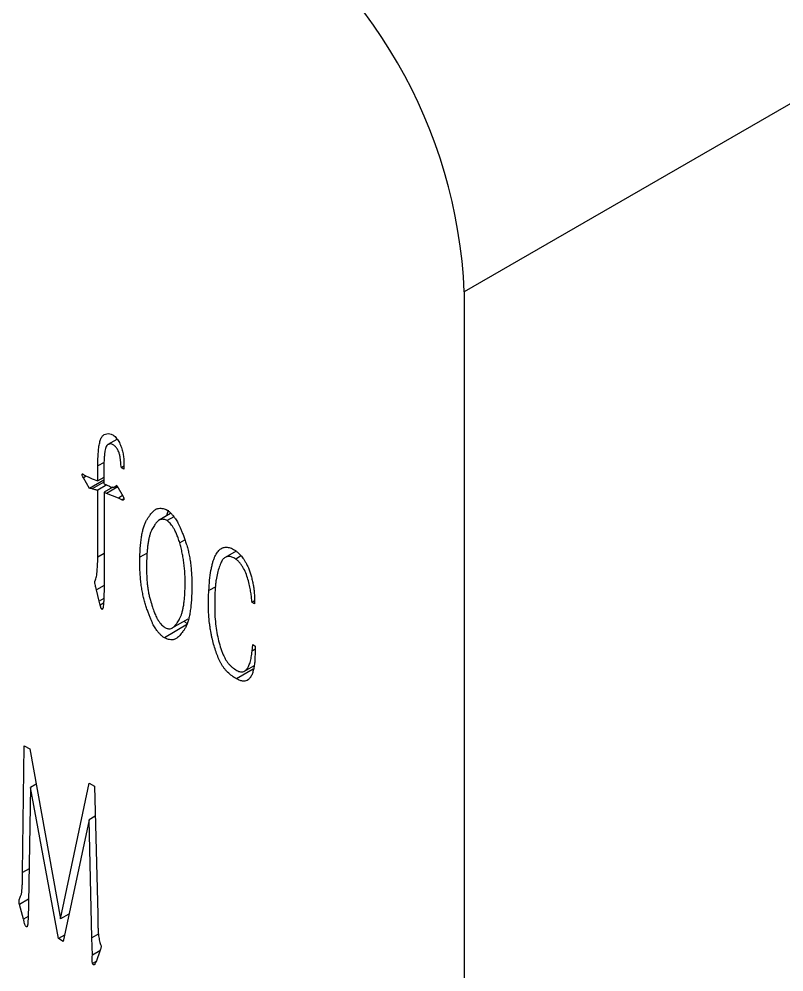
# Model space of a CAD drawing. Header units: millimetres. Extents: x 0 to 210, y 0 to 297.
# Drawn here: x 171.74 to 183.42, y 216.52 to 231.07 of the extents above; entities that cross this region are included whole.
import ezdxf

# ---------------------------------------------------------------- set-up
doc = ezdxf.new("R2010")
doc.units = ezdxf.units.MM

msp = doc.modelspace()

# ---------------------------------------------------------------- linework, layer by layer
at = {"color": 7, "linetype": 'Continuous', "lineweight": 25}
for p, q in [((186.9528525, 231.7633465), (178.5382818, 226.9057183)), ((178.5382818, 226.9057183), (178.5382818, 206.2145741)), ((173.2371321, 224.651011), (173.100427, 224.5720929)), ((173.0408935, 224.3009123), (172.9460688, 224.2461711)), ((173.3447486, 224.2991889), (173.3447486, 224.196882)), ((173.0346643, 224.1907632), (173.0346643, 223.9812778)), ((173.3447486, 224.2425473), (173.305197, 224.2197147)), ((173.3447486, 224.196882), (173.305197, 224.2197147)), ((172.7695613, 224.0906448), (172.7251073, 224.064982)), ((172.8179217, 223.9048318), (172.7251073, 224.064982)), ((172.8105387, 224.0735156), (172.8606374, 224.0525109)), ((173.0346643, 224.0299547), (172.8179217, 223.9048318)), ((172.8606374, 224.0525109), (172.9460688, 224.0196345)), ((173.0346643, 224.0707796), (172.9460688, 224.0196345)), ((172.8606374, 223.8966147), (172.8179217, 223.9048318)), ((173.0346643, 223.9970783), (172.8606374, 223.8966147)), ((173.0850349, 223.9561412), (172.9460688, 223.8759178)), ((172.9460688, 222.8565032), (172.9460688, 223.8759178)), ((173.1740606, 223.9216881), (173.0420472, 223.8454783)), ((173.2483093, 223.9274104), (173.07738, 223.828735)), ((173.2092185, 223.9298363), (173.2376957, 223.9462811)), ((173.2376979, 223.9462771), (173.2092185, 223.9298363)), ((173.2376957, 223.9462811), (173.33051, 223.7812591)), ((173.0420472, 223.8454783), (173.0420472, 222.443631)), ((173.07738, 223.828735), (173.0420472, 223.8454783)), ((173.2593172, 223.7565892), (173.07738, 223.828735)), ((173.3235347, 223.7936612), (173.2593172, 223.7565892)), ((173.31258, 223.730104), (173.2593172, 223.7565892)), ((173.3411218, 223.7465809), (173.31258, 223.730104)), ((173.9993959, 223.4883252), (174.0220806, 223.5795118)), ((174.0550954, 223.5204798), (173.8805325, 223.4197068)), ((174.1031169, 223.471062), (174.0034141, 223.4135048)), ((174.2696499, 223.1153803), (174.1953711, 223.0725001)), ((173.0420472, 222.9119104), (172.9460688, 222.8565032)), ((173.6982955, 222.9169676), (173.5868042, 222.852605)), ((175.0563695, 222.9473119), (174.8879064, 222.8500602)), ((175.1240051, 222.8688517), (175.0496851, 222.8259477)), ((173.0420472, 222.443631), (173.0346643, 222.1805556)), ((172.9671629, 222.1823762), (172.9244472, 222.355015)), ((175.3344564, 222.27912), (175.3376205, 222.1421022)), ((173.0358278, 222.2220156), (172.9671629, 222.1823762)), ((172.9814015, 222.1211761), (172.9671629, 222.1823762)), ((173.0321247, 222.150458), (172.9814015, 222.1211761)), ((175.3365937, 222.1865658), (175.2985963, 222.1646304)), ((175.3376205, 222.1421022), (175.2985963, 222.1646304)), ((173.020773, 222.0696152), (173.0061871, 222.061195)), ((174.3142518, 221.8293646), (173.9606984, 221.6252625)), ((174.0822785, 221.7733133), (174.3234647, 221.9125471)), ((174.3142518, 221.8293646), (174.264562, 221.8785433)), ((175.2985963, 221.4204699), (175.3091434, 221.5209508)), ((175.3091434, 221.5209508), (175.3486949, 221.4981182)), ((175.3187709, 221.1440299), (175.0639236, 220.9969098)), ((175.1855094, 221.1156551), (175.3270312, 221.1973539)), ((171.7980184, 218.0426238), (171.8228041, 219.9764081)), ((171.8228041, 219.9764081), (171.9082355, 219.9270896)), ((171.9082355, 219.9270896), (172.3744167, 217.3317063)), ((172.0045665, 219.3907835), (171.9156184, 219.3394349)), ((172.3744167, 217.3317063), (172.8126481, 219.4049833)), ((172.8126481, 219.4049833), (172.894388, 219.3577958)), ((172.894388, 219.3577958), (172.9439593, 217.4011822)), ((171.9156184, 219.3394349), (171.8871413, 217.58012)), ((172.3459396, 217.0314817), (171.9156184, 219.3394349)), ((172.8126481, 218.8459495), (172.4139683, 216.9879468)), ((172.9059906, 218.899835), (172.8126481, 218.8459495)), ((172.8553638, 217.041273), (172.8126481, 218.8459495)), ((171.8955389, 218.0989212), (171.7980184, 218.0426238)), ((171.8880165, 217.6341884), (171.7479198, 217.5533123)), ((171.812257, 217.3310445), (171.7479198, 217.5533123)), ((171.8871413, 217.58012), (171.8797584, 217.329224)), ((171.8809793, 217.3707171), (171.812257, 217.3310445)), ((172.503751, 217.4063694), (172.3744167, 217.3317063)), ((172.9439593, 217.4011822), (172.9476508, 217.2181873)), ((171.8680063, 217.2195192), (171.8549727, 217.211995)), ((172.4342487, 217.0824615), (172.3459396, 217.0314817)), ((172.4139683, 216.9879468), (172.3459396, 217.0314817)), ((172.8622194, 216.7785034), (172.8553638, 217.041273)), ((172.9764899, 216.8444704), (172.8622194, 216.7785034)), ((172.9692723, 216.8238817), (172.9297208, 216.7066514)), ((172.9201843, 216.684692), (172.8659109, 216.6533606))]:
    msp.add_line(p, q, dxfattribs=at)
at = {"color": 8, "linetype": 'Continuous', "lineweight": 25}
for p, q in [((173.041456, 222.4225627), (172.9244472, 222.355015)), ((174.744848, 222.4038685), (174.6399308, 222.343301)), ((175.3470741, 221.4484556), (175.2985963, 221.4204699)), ((172.9612942, 217.1024253), (172.8553638, 217.041273))]:
    msp.add_line(p, q, dxfattribs=at)
at = {"color": 7, "linetype": 'Continuous', "lineweight": 25}
msp.add_arc((170.9003816, 226.5784574), 7.6449081, 2.45344967, 57.54655048, dxfattribs=at)
for points, knots in [([(172.9460688, 224.2461711), (172.9462307, 224.2840528), (172.9465401, 224.35644), (172.9527116, 224.4564719), (172.9610842, 224.5449389), (172.9763213, 224.6175268), (172.9955628, 224.6757839), (173.0237757, 224.7147101), (173.0596591, 224.7374576), (173.1028688, 224.7417246), (173.148672, 224.73632), (173.1800743, 224.7161495), (173.19498, 224.7065752)], [0, 0, 0, 0, 0.1512854258, 0.28908751181, 0.41370411954, 0.52460726808, 0.62054058785, 0.70252820214, 0.77803888245, 0.85684006075, 0.93204683897, 1, 1, 1, 1]), ([(173.19498, 224.7065752), (173.2035678, 224.6985691), (173.2207749, 224.6825275), (173.2438838, 224.6527488), (173.2651638, 224.6200099), (173.2891331, 224.5718193), (173.3135922, 224.5082927), (173.3314727, 224.4334143), (173.3421502, 224.3630695), (173.3439096, 224.3198169), (173.3447486, 224.2991889)], [0, 0, 0, 0, 0.07963674982, 0.15956473308, 0.23946211018, 0.32496390398, 0.49799362902, 0.67454951014, 0.8447861813, 1, 1, 1, 1]), ([(173.305197, 224.2197147), (173.3029053, 224.2344031), (173.2983763, 224.2634314), (173.2947449, 224.3061747), (173.2899768, 224.3510782), (173.2834325, 224.3989666), (173.2709371, 224.450411), (173.2506765, 224.4932487), (173.2307573, 224.5236773), (173.214545, 224.5439937), (173.1962262, 224.5590766), (173.1711475, 224.5753145), (173.1388143, 224.5858327), (173.1069535, 224.577532), (173.0809389, 224.5597789), (173.0659164, 224.5286456), (173.0567595, 224.493265), (173.0515399, 224.460452), (173.0480801, 224.4300955), (173.0455152, 224.4011122), (173.0428698, 224.3660985), (173.0405539, 224.3268104), (173.0377185, 224.2876856), (173.0362935, 224.2511317), (173.0351359, 224.2195266), (173.0348127, 224.1998131), (173.0346643, 224.1907632)], [0, 0, 0, 0, 0.0463445991, 0.0915896307, 0.1389781007, 0.1910089582, 0.2438950751, 0.2957099121, 0.3207436232, 0.3451693716, 0.3686282653, 0.3935377388, 0.4438191965, 0.4945965618, 0.5460044939, 0.5932921372, 0.6405545402, 0.6889397222, 0.7167893603, 0.7515048714, 0.7931004221, 0.8415841483, 0.8900678745, 0.9322615433, 0.9689034225, 1, 1, 1, 1]), ([(172.9460688, 224.0196345), (172.9459288, 224.041639), (172.9456488, 224.0856508), (172.9447747, 224.1401455), (172.943849, 224.1814801), (172.9439384, 224.2074071), (172.9440813, 224.2289068), (172.945456, 224.2408482), (172.9460688, 224.2461711)], [0, 0, 0, 0, 0.2901730249, 0.5803833606, 0.7147438297, 0.83027073, 0.9243426267, 1, 1, 1, 1]), ([(172.7251073, 224.064982), (172.7193666, 224.0740073), (172.7099472, 224.0888163), (172.7044829, 224.110157), (172.7067338, 224.1212633), (172.7097289, 224.1252673), (172.7108687, 224.1267911)], [0, 0, 0, 0, 0.4138272912, 0.679017567, 0.8778505372, 1, 1, 1, 1]), ([(172.7108687, 224.1267911), (172.7131596, 224.1251031), (172.719891, 224.1201434), (172.7300573, 224.1109956), (172.7439464, 224.1026024), (172.7608336, 224.0943486), (172.7836952, 224.084321), (172.8008789, 224.077404), (172.8105387, 224.0735156)], [0, 0, 0, 0, 0.0690071093, 0.2027674795, 0.3130691064, 0.4812851217, 0.7084052249, 1, 1, 1, 1]), ([(172.9460688, 223.8759178), (172.9395731, 223.8770045), (172.9254297, 223.8793705), (172.9035911, 223.8836285), (172.8813797, 223.8905182), (172.8671375, 223.8947042), (172.8606374, 223.8966147)], [0, 0, 0, 0, 0.2322972641, 0.50579864748, 0.77444631423, 1, 1, 1, 1]), ([(173.0346643, 223.9812778), (173.0475024, 223.974413), (173.0772541, 223.9585042), (173.1159542, 223.9391293), (173.149881, 223.9243364), (173.173178, 223.9207207), (173.1936564, 223.9209515), (173.2041589, 223.9269476), (173.2092185, 223.9298363)], [0, 0, 0, 0, 0.2085932547, 0.4834039859, 0.6307911228, 0.7608126766, 0.8847684197, 1, 1, 1, 1]), ([(173.33051, 223.7812591), (173.3342231, 223.7733397), (173.3404997, 223.7599529), (173.3445499, 223.7412255), (173.3401849, 223.7315778), (173.334831, 223.7244487), (173.3246725, 223.7235997), (173.316875, 223.7277938), (173.31258, 223.730104)], [0, 0, 0, 0, 0.249501802, 0.4217494812, 0.5550609133, 0.6914836691, 0.8300606017, 1, 1, 1, 1]), ([(173.5868042, 222.852605), (173.587997, 222.8860325), (173.590314, 222.9509682), (173.5972088, 223.0432766), (173.6065929, 223.1278687), (173.6184141, 223.2046918), (173.6338354, 223.2727901), (173.6515757, 223.3331929), (173.6719746, 223.3859494), (173.6958345, 223.4298072), (173.7210558, 223.466748), (173.7444781, 223.5001505), (173.767322, 223.5286145), (173.7889658, 223.5527879), (173.8111437, 223.570457), (173.8312766, 223.5853679), (173.8512519, 223.5947515), (173.8764178, 223.6000967), (173.906256, 223.6009755), (173.9404568, 223.5975266), (173.9725263, 223.5895693), (173.9935195, 223.578759), (174.0034141, 223.5736638)], [0, 0, 0, 0, 0.088231726, 0.171397727, 0.2496098091, 0.3224850167, 0.3903120504, 0.4537250775, 0.5124843345, 0.5676291632, 0.6185823779, 0.6653684351, 0.7075746549, 0.7459955996, 0.7799162161, 0.8103698136, 0.8371189846, 0.860111545, 0.9011843054, 0.9374231106, 0.9705058489, 1, 1, 1, 1]), ([(174.0034141, 223.5736638), (174.0133168, 223.5664627), (174.0340413, 223.5513921), (174.0656468, 223.5210969), (174.0983329, 223.4824944), (174.1271216, 223.4455093), (174.1508298, 223.4094029), (174.169497, 223.3759388), (174.1893529, 223.3368283), (174.2088524, 223.291811), (174.2303694, 223.2410085), (174.251533, 223.1843722), (174.2737812, 223.1220387), (174.2966268, 223.0541593), (174.3184723, 222.9808995), (174.3367062, 222.903077), (174.3520004, 222.8208021), (174.3639152, 222.7341674), (174.3728482, 222.6430273), (174.3783028, 222.5476064), (174.3818664, 222.447044), (174.3809462, 222.3797479), (174.3804724, 222.3451036)], [0, 0, 0, 0, 0.0291781521, 0.0610649517, 0.0967247554, 0.1369693878, 0.1596279901, 0.186185103, 0.2161552016, 0.2505456176, 0.2889358607, 0.3320074861, 0.3789454638, 0.4302578213, 0.4858574978, 0.5452410074, 0.6087505499, 0.6771726137, 0.7502335446, 0.8281193844, 0.9115153292, 1, 1, 1, 1]), ([(174.0034141, 223.4135048), (173.9954461, 223.417694), (173.9788287, 223.4264304), (173.9539201, 223.431245), (173.9278938, 223.4327735), (173.8993412, 223.4297744), (173.8692544, 223.4148302), (173.8386563, 223.3834136), (173.8053764, 223.3369064), (173.7760718, 223.2883147), (173.7534555, 223.2391899), (173.7377041, 223.1944276), (173.7248021, 223.1420956), (173.7130613, 223.0841493), (173.7042666, 223.0186249), (173.6977495, 222.9465758), (173.6920377, 222.8684832), (173.6908041, 222.8130832), (173.6901657, 222.7844102)], [0, 0, 0, 0, 0.0288810858, 0.0602319528, 0.0945691564, 0.1327230595, 0.1802410598, 0.2427632958, 0.3224686284, 0.4199606017, 0.4746929399, 0.5347343559, 0.5987710736, 0.6686050601, 0.7429213418, 0.8232624988, 0.908526907, 1, 1, 1, 1]), ([(174.1953711, 223.0725001), (174.1873925, 223.0973679), (174.1725328, 223.1436826), (174.1477274, 223.2081649), (174.1234771, 223.2625454), (174.0977783, 223.3068988), (174.0728536, 223.3428606), (174.0487541, 223.3720604), (174.0260431, 223.3964138), (174.0106976, 223.4080038), (174.0034141, 223.4135048)], [0, 0, 0, 0, 0.1996631569, 0.3718599649, 0.5179992431, 0.6390978885, 0.7458623159, 0.8396507677, 0.9238930802, 1, 1, 1, 1]), ([(173.967554, 221.7820728), (173.9749874, 221.7775177), (173.9904904, 221.7680178), (174.0139887, 221.7632243), (174.0392142, 221.7607017), (174.066823, 221.7642928), (174.095871, 221.7803118), (174.126473, 221.811067), (174.1596388, 221.8572323), (174.1896146, 221.9045859), (174.2127895, 221.9527232), (174.2285254, 221.997639), (174.2420612, 222.0494737), (174.2535911, 222.1080893), (174.2629801, 222.1736019), (174.2704688, 222.2458519), (174.2747034, 222.3259351), (174.2783084, 222.4103299), (174.2780035, 222.4982696), (174.2756474, 222.5853716), (174.2699094, 222.6710072), (174.2608184, 222.7548507), (174.2494642, 222.8365023), (174.2345801, 222.9166431), (174.2168669, 222.9950332), (174.2024507, 223.0469865), (174.1953711, 223.0725001)], [0, 0, 0, 0, 0.0162503533, 0.0338913094, 0.0536486048, 0.07640436, 0.1045879826, 0.1424176863, 0.1903126511, 0.2487903893, 0.2820577435, 0.3180200743, 0.3572382159, 0.3994919673, 0.4448981573, 0.4939353291, 0.5462697209, 0.6024042323, 0.6588775508, 0.7134511319, 0.7658426698, 0.8161717429, 0.8645036167, 0.9110375468, 0.9563117418, 1, 1, 1, 1]), ([(174.6399308, 222.343301), (174.6430858, 222.3973802), (174.6492248, 222.5026084), (174.6666775, 222.6248534), (174.6845642, 222.7126282), (174.6984656, 222.7703971), (174.7142514, 222.820089), (174.7317378, 222.862192), (174.7505992, 222.8977386), (174.7690023, 222.9297793), (174.7905217, 222.9542088), (174.8121687, 222.9752147), (174.8353445, 222.9914189), (174.8610701, 223.0018779), (174.8890054, 223.007124), (174.9191828, 223.0067611), (174.9509037, 223.0011399), (174.9839024, 222.9910427), (175.0182192, 222.9741732), (175.0412546, 222.9590219), (175.0528492, 222.9513956)], [0, 0, 0, 0, 0.1552157801, 0.3020217055, 0.370435427, 0.4330688416, 0.4896565718, 0.5409572226, 0.5880330436, 0.6318201908, 0.6728608657, 0.7110074025, 0.7476427902, 0.7831594428, 0.8188937866, 0.8546237009, 0.8903890353, 0.926149944, 0.9628285084, 1, 1, 1, 1]), ([(172.9244472, 222.355015), (172.9205008, 222.371527), (172.9136241, 222.4002992), (172.9036396, 222.4377019), (172.8996664, 222.4616873), (172.8969681, 222.4813853), (172.9048751, 222.4990051), (172.9147354, 222.5256513), (172.9264937, 222.5597381), (172.9317955, 222.5951847), (172.9334389, 222.6285415), (172.9356774, 222.6595143), (172.9383603, 222.6967171), (172.9408696, 222.7378963), (172.942759, 222.7780282), (172.9443847, 222.8120012), (172.9454657, 222.8371566), (172.9459009, 222.851119), (172.9460688, 222.8565032)], [0, 0, 0, 0, 0.0855360924, 0.1490461993, 0.191857551, 0.2128820864, 0.252590489, 0.3241993582, 0.4115979442, 0.497479956, 0.5463613805, 0.6080633052, 0.6825863847, 0.7686878035, 0.8524004664, 0.9186625405, 0.9686345939, 1, 1, 1, 1]), ([(173.9606984, 221.6252625), (173.9502449, 221.631988), (173.9285293, 221.645959), (173.8960306, 221.6777192), (173.8620048, 221.715569), (173.8331922, 221.7537176), (173.8096407, 221.790485), (173.7907094, 221.8245084), (173.7719449, 221.8646087), (173.7517166, 221.9100624), (173.7322048, 221.9613715), (173.7105202, 222.0182046), (173.6900819, 222.0809639), (173.6674232, 222.1493875), (173.6468616, 222.2229951), (173.6290396, 222.3008231), (173.6141999, 222.3830287), (173.603069, 222.4688593), (173.5938464, 222.559468), (173.588328, 222.6537137), (173.5855904, 222.7524002), (173.5863916, 222.8185366), (173.5868042, 222.852605)], [0, 0, 0, 0, 0.03045463107, 0.06326443678, 0.09956207548, 0.14001389412, 0.16296249385, 0.18984330935, 0.22024594044, 0.25499954838, 0.29366475961, 0.33641144445, 0.38372607195, 0.43566135684, 0.49126048955, 0.55087661852, 0.61415571304, 0.68237041562, 0.75428317532, 0.83151975945, 0.91321164316, 1, 1, 1, 1]), ([(175.0496851, 222.8259477), (175.0398264, 222.8319748), (175.0205562, 222.8437557), (174.992439, 222.8552872), (174.965561, 222.8633411), (174.9328578, 222.8645569), (174.894787, 222.8576983), (174.8645659, 222.8339943), (174.8438823, 222.8062704), (174.8279539, 222.7787115), (174.8131761, 222.7433813), (174.7925598, 222.6881302), (174.7696317, 222.610351), (174.7526549, 222.5238993), (174.741847, 222.4466724), (174.7365753, 222.3779176), (174.7319884, 222.30018), (174.7311225, 222.2151461), (174.7305398, 222.1322567), (174.7306201, 222.0583227), (174.7307356, 221.9975381), (174.7321327, 221.9606191), (174.7327451, 221.9444349)], [0, 0, 0, 0, 0.0275991593, 0.0539466306, 0.0794080208, 0.1047786223, 0.1548087746, 0.2058078154, 0.2341237296, 0.2671845848, 0.3054394215, 0.3483053557, 0.4401711818, 0.5352807751, 0.5865789888, 0.6449864996, 0.7101610283, 0.7821311681, 0.852609316, 0.9122432139, 0.9615298911, 1, 1, 1, 1]), ([(175.0528492, 222.9513956), (175.063784, 222.9415769), (175.088655, 222.9192446), (175.1209609, 222.8869513), (175.1498537, 222.8534417), (175.1736321, 222.821182), (175.1967267, 222.782169), (175.2220574, 222.7382434), (175.2457353, 222.6875895), (175.2675323, 222.6307578), (175.2859963, 222.5678236), (175.3027554, 222.5011571), (175.3164498, 222.4356381), (175.3267479, 222.3758725), (175.3328524, 222.32428), (175.3339478, 222.2934381), (175.3344564, 222.27912)], [0, 0, 0, 0, 0.0603167286, 0.1371887424, 0.1823152052, 0.2320690947, 0.2889447785, 0.3523791128, 0.422449608, 0.4998590959, 0.5861011728, 0.6818265768, 0.77679673, 0.8609072723, 0.9354269137, 1, 1, 1, 1]), ([(173.6901657, 222.7844102), (173.6894326, 222.7556046), (173.6880124, 222.6997968), (173.6893166, 222.6165854), (173.6921617, 222.5377242), (173.6979371, 222.4624429), (173.7061668, 222.3911585), (173.7174567, 222.3235374), (173.730146, 222.2600161), (173.7509148, 222.183552), (173.7770864, 222.0995054), (173.8077174, 222.0124054), (173.836691, 221.9436664), (173.864952, 221.8912043), (173.8931296, 221.8533982), (173.9181668, 221.8223979), (173.9431074, 221.7981195), (173.9595874, 221.7873021), (173.967554, 221.7820728)], [0, 0, 0, 0, 0.0906433061, 0.175612293, 0.255626457, 0.3302094641, 0.3995416182, 0.4638474064, 0.5238454472, 0.5793872369, 0.676899, 0.7571232564, 0.820657626, 0.868291777, 0.9067015868, 0.941056365, 0.9715058341, 1, 1, 1, 1]), ([(175.2985963, 222.1646304), (175.2960598, 222.1902632), (175.2911035, 222.2403498), (175.2818139, 222.3173492), (175.2663604, 222.4008702), (175.2447055, 222.4923683), (175.2151211, 222.5884063), (175.1796651, 222.6668863), (175.1465412, 222.7246715), (175.1175689, 222.7636695), (175.084865, 222.7980052), (175.0615695, 222.8165082), (175.0496851, 222.8259477)], [0, 0, 0, 0, 0.1149050543, 0.2245247742, 0.3416409988, 0.4764616832, 0.6153695296, 0.7458908589, 0.8088939939, 0.8710686348, 0.9342245401, 1, 1, 1, 1]), ([(174.3804724, 222.3451036), (174.3792898, 222.3102485), (174.3770032, 222.2428593), (174.3700567, 222.1475489), (174.3608969, 222.0605088), (174.348077, 221.9826145), (174.3333242, 221.9126324), (174.3146112, 221.8523397), (174.2937729, 221.8000981), (174.2698236, 221.756674), (174.2448615, 221.7200994), (174.2207017, 221.6883808), (174.1973634, 221.6615265), (174.1753506, 221.6385848), (174.1537118, 221.620712), (174.1333579, 221.6067502), (174.1139329, 221.5974372), (174.0893174, 221.5924876), (174.0596934, 221.5922474), (174.0253258, 221.5974989), (173.9925817, 221.606537), (173.9711172, 221.6191434), (173.9606984, 221.6252625)], [0, 0, 0, 0, 0.09127319, 0.1764686241, 0.2556991852, 0.3297056051, 0.3985942146, 0.4617233265, 0.5202653264, 0.5745636932, 0.624714113, 0.6705547237, 0.7118828977, 0.749192951, 0.7828822477, 0.8127442928, 0.8385753868, 0.8606864038, 0.9005331323, 0.9366340061, 0.9692423428, 1, 1, 1, 1]), ([(175.0639236, 220.9969098), (175.0404577, 221.0105827), (174.9939501, 221.0376816), (174.9374156, 221.0866159), (174.8959159, 221.130699), (174.8677832, 221.1653317), (174.8424995, 221.2010684), (174.8140217, 221.252378), (174.7823194, 221.32124), (174.7490672, 221.4095402), (174.7186916, 221.5038412), (174.6970964, 221.5858997), (174.6806418, 221.6558121), (174.6702085, 221.7132738), (174.6590745, 221.7761487), (174.6479677, 221.8646436), (174.635387, 221.9766047), (174.6323075, 222.1039033), (174.6338927, 222.2256795), (174.6379274, 222.3042756), (174.6399308, 222.343301)], [0, 0, 0, 0, 0.0599967495, 0.1189090025, 0.1477854705, 0.1752304567, 0.2016384102, 0.2274513646, 0.2812595907, 0.3397827514, 0.4027006112, 0.4684222124, 0.5037741601, 0.5432307009, 0.5856583994, 0.6322582349, 0.7276162598, 0.8200688118, 0.9106585543, 1, 1, 1, 1]), ([(173.0061871, 222.061195), (173.0047665, 222.0625751), (173.0011781, 222.0660615), (172.9938593, 222.0754774), (172.9868442, 222.0953897), (172.9835138, 222.1111684), (172.9814015, 222.1211761)], [0, 0, 0, 0, 0.0919888186, 0.2323665022, 0.5131218695, 1, 1, 1, 1]), ([(173.0346643, 222.1805556), (173.0334146, 222.1623659), (173.031137, 222.1292117), (173.0266468, 222.0918735), (173.0216986, 222.069339), (173.0176501, 222.060397), (173.0120705, 222.0560211), (173.0080267, 222.0595772), (173.0061871, 222.061195)], [0, 0, 0, 0, 0.3855377005, 0.7027124164, 0.8219204424, 0.9087553068, 0.9584908651, 1, 1, 1, 1]), ([(174.7327451, 221.9444349), (174.7368264, 221.8975148), (174.7446294, 221.8078078), (174.7663218, 221.6745637), (174.795244, 221.5493709), (174.8259817, 221.4500553), (174.8542605, 221.376503), (174.8765506, 221.3277528), (174.900165, 221.284372), (174.926029, 221.2465421), (174.9535584, 221.2130599), (174.9834943, 221.1836332), (175.015835, 221.1575247), (175.0382285, 221.1437262), (175.0496851, 221.1366669)], [0, 0, 0, 0, 0.16950380988, 0.32407674914, 0.46572311025, 0.59847281546, 0.65973920313, 0.71474818225, 0.76529029238, 0.81184569009, 0.85653862895, 0.9022175361, 0.94997423794, 1, 1, 1, 1]), ([(175.0496851, 221.1366669), (175.0604232, 221.1300626), (175.0805968, 221.1176553), (175.1094446, 221.1060899), (175.1347941, 221.1007631), (175.1631444, 221.1037206), (175.1921144, 221.1180558), (175.2177695, 221.1385386), (175.2334627, 221.1639105), (175.2455601, 221.1874314), (175.2576815, 221.2157489), (175.2734543, 221.2616194), (175.2896864, 221.3286364), (175.295564, 221.3892167), (175.2985963, 221.4204699)], [0, 0, 0, 0, 0.0648674302, 0.1218660935, 0.1756703755, 0.2247368313, 0.3196717578, 0.4135044242, 0.4644256542, 0.5229513377, 0.5893010525, 0.6632819403, 0.8262877436, 1, 1, 1, 1]), ([(175.3486949, 221.4981182), (175.3475196, 221.4671349), (175.345335, 221.4095457), (175.3440134, 221.3269989), (175.3398959, 221.2532901), (175.3317527, 221.1856373), (175.3184258, 221.122847), (175.30086, 221.0658694), (175.2760544, 221.0192806), (175.2461115, 220.9832905), (175.2086698, 220.9633678), (175.1656282, 220.9585055), (175.1166194, 220.9690916), (175.0819671, 220.9873846), (175.0639236, 220.9969098)], [0, 0, 0, 0, 0.1143473079, 0.2125398638, 0.3006294493, 0.3893017726, 0.4755013718, 0.5607497048, 0.6416817297, 0.7176594915, 0.7886319793, 0.8559619948, 0.9249994277, 1, 1, 1, 1]), ([(171.7479198, 217.5533123), (171.7461063, 217.5636536), (171.7425433, 217.5839716), (171.7443121, 217.6117386), (171.7497893, 217.6393666), (171.7605416, 217.6646035), (171.7695242, 217.689057), (171.7777434, 217.7052514), (171.7817705, 217.7193197), (171.7834017, 217.7347921), (171.7856364, 217.7549934), (171.7875513, 217.7790751), (171.7890893, 217.8033609), (171.7897396, 217.8247758), (171.7915308, 217.8399276), (171.7926398, 217.8506468), (171.7934429, 217.8599217), (171.7938651, 217.8712601), (171.7944053, 217.8875921), (171.7949332, 217.9090085), (171.7952629, 217.9356251), (171.7967266, 217.9664217), (171.7968107, 218.0031381), (171.7975975, 218.0288625), (171.7980184, 218.0426238)], [0, 0, 0, 0, 0.0540069397, 0.1061098936, 0.1628236684, 0.2326964856, 0.2982213575, 0.3418245573, 0.3634335258, 0.3950053342, 0.4357534201, 0.4868581655, 0.5390252777, 0.5795758758, 0.6109990102, 0.6319477665, 0.6447239528, 0.666731701, 0.6979840562, 0.7396413747, 0.7905493861, 0.8507423394, 0.9201540716, 1, 1, 1, 1]), ([(171.8549727, 217.211995), (171.8524821, 217.2138892), (171.847423, 217.2177367), (171.8380777, 217.2287403), (171.8299209, 217.2517379), (171.824071, 217.2765411), (171.8183336, 217.3002638), (171.8154101, 217.3150554), (171.8128512, 217.3249044), (171.8124034, 217.3295319), (171.812257, 217.3310445)], [0, 0, 0, 0, 0.0774336227, 0.157284721, 0.3132810256, 0.6006798541, 0.7648968518, 0.8830136964, 0.9617582596, 1, 1, 1, 1]), ([(171.8797584, 217.329224), (171.879611, 217.3107843), (171.8793475, 217.2778234), (171.8747959, 217.2424488), (171.8700812, 217.2212821), (171.8654346, 217.213651), (171.8609954, 217.2081918), (171.8568559, 217.2108059), (171.8549727, 217.211995)], [0, 0, 0, 0, 0.3926370631, 0.7018358841, 0.8179494682, 0.9047338429, 0.9566614163, 1, 1, 1, 1]), ([(172.9476508, 217.2181873), (172.9478203, 217.1979888), (172.9481081, 217.1636785), (172.9506121, 217.1164294), (172.9557739, 217.0751335), (172.9639229, 217.0345043), (172.9716914, 216.9949474), (172.9826691, 216.9596947), (172.9910705, 216.932519), (172.997198, 216.9121922), (172.9946844, 216.8970137), (172.9897169, 216.8792485), (172.9803449, 216.8544115), (172.9732905, 216.8349609), (172.9692723, 216.8238817)], [0, 0, 0, 0, 0.1526963435, 0.2593783525, 0.3483654322, 0.4467322639, 0.5414160278, 0.6230294131, 0.6851923495, 0.72861751, 0.7565456337, 0.810781888, 0.8922202623, 1, 1, 1, 1]), ([(172.8659109, 216.6533606), (172.8636872, 216.6596267), (172.8580287, 216.6755721), (172.8579842, 216.7023566), (172.8580296, 216.7381122), (172.8607086, 216.7639383), (172.8622194, 216.7785034)], [0, 0, 0, 0, 0.133342639, 0.3393153256, 0.6273959275, 1, 1, 1, 1]), ([(172.9297208, 216.7066514), (172.9253539, 216.6963791), (172.9176368, 216.6782258), (172.9073058, 216.6549705), (172.8995238, 216.6400165), (172.893371, 216.6300904), (172.8855456, 216.6284989), (172.8767179, 216.631182), (172.8695319, 216.641753), (172.8672108, 216.6491936), (172.8659109, 216.6533606)], [0, 0, 0, 0, 0.2820289286, 0.498401151, 0.6454560108, 0.7239656825, 0.8047577714, 0.8636032583, 0.9236141154, 1, 1, 1, 1])]:
    msp.add_open_spline(points, degree=3, knots=knots, dxfattribs=at)

doc.saveas('drawing.dxf')
